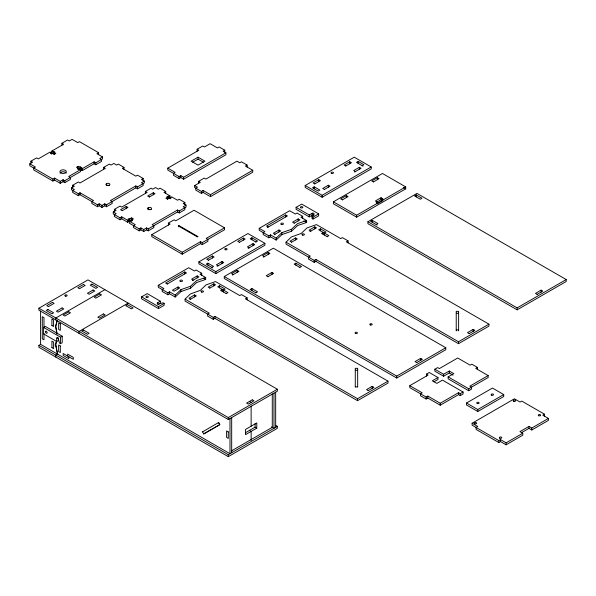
<?xml version="1.0" encoding="UTF-8"?>
<svg xmlns="http://www.w3.org/2000/svg" width="596" height="596" viewBox="0 0 596 596"><rect width="100%" height="100%" fill="white"/><g stroke="black" fill="none" stroke-linecap="round" stroke-linejoin="round"><path stroke-width="0.89" d="M56.426 341.568L55.681 344.898L57.536 354.151L55.681 344.287L56.508 340.852M296.093 207.348L301.732 204.093L318.651 213.867L318.651 215.819L313.012 219.075L311.976 218.471L311.976 216.519L313.757 214.292A1.199 0.693 0 0 0 313.757 213.316A1.199 0.693 0 0 0 312.066 213.316L309.25 214.947L296.093 207.348L296.093 209.308L309.25 216.899L312.066 215.268A1.199 0.693 0 0 1 313.757 215.268M185.088 299.155L209.308 313.146L207.617 314.122L207.617 316.074L213.256 319.329L214.947 318.353L357.533 400.676L387.989 383.094L387.989 381.142L357.533 398.717L214.947 316.401L213.256 317.377L185.088 301.114L185.088 299.155L190.303 293.999L200.316 290.364L206.067 284.895L215.536 281.58L239.763 295.564L241.455 294.58L247.094 297.836L247.094 299.795M286.043 242.185L310.263 256.168L308.572 257.144L308.572 259.096L314.211 262.352L315.902 261.376L458.488 343.698L488.943 326.116L488.943 324.164L458.488 341.746L315.902 259.424L314.211 260.4L286.043 244.136L286.043 242.185L291.258 237.022L301.263 233.394L307.014 227.925L316.491 224.603L340.711 238.586L342.402 237.61L348.042 240.866L348.042 242.818M175.217 295.087L180.968 289.619L190.444 286.296L196.732 280.522L205.672 277.505L205.672 279.457L196.732 282.474L190.444 288.248L180.968 291.571L175.217 297.039L169.562 293.776L167.871 294.752L162.231 291.496L162.231 289.544L163.922 288.568L158.268 285.305L158.268 287.257L167.871 292.8L169.562 291.824L175.217 295.087L175.217 297.039M276.171 238.117L281.923 232.641L291.399 229.326L297.687 223.545L306.62 220.535L306.62 222.487L297.687 225.497L291.399 231.278L281.923 234.6L276.171 240.069L270.517 236.806L268.826 237.782L263.186 234.526L263.186 232.574L264.877 231.598L259.223 228.328L259.223 230.287L268.826 235.83L270.517 234.854L276.171 238.117L276.171 240.069M30.925 163.125L30.925 161.173L36.565 157.918L38.256 158.894L50.101 152.054L51.226 152.71L51.226 154.014M61.947 145.223L61.947 143.263L67.586 140.008L69.278 140.984L72.094 139.36L77.733 142.615L79.424 141.639L98.601 152.71L98.601 154.662M81.116 168.012L82.248 168.661L94.086 161.821L95.785 162.805L102.549 158.894L102.549 156.942L99.726 158.566L101.424 159.542L101.424 161.501L95.785 164.757L94.086 163.781L82.248 170.612L81.116 169.964L81.116 168.012L81.853 167.588L78.188 166.321L76.497 167.297L80.557 169.636L80.557 171.596L64.763 180.707L63.072 179.731L60.256 181.363L54.616 178.107L52.925 179.083L29.8 165.733L29.8 163.781L32.616 162.149L30.925 161.173M54.162 154.401L54.162 152.449L55.853 153.425L54.162 154.401L51.792 153.03L51.792 151.079L63.638 144.239L61.947 143.263M51.226 152.71L50.496 153.135L51.74 153.85L52.47 153.425M51.792 151.079L54.899 152.025L54.162 152.449M98.601 152.71L96.91 153.686L102.549 156.942M29.8 163.781L35.44 167.036L33.748 168.012L33.748 169.964L52.925 181.035L54.616 180.059L60.256 183.315L63.072 181.683L64.763 182.659L70.403 179.403L70.403 177.452L68.711 176.476L80.557 169.636M78.188 168.273L77.45 168.698L78.694 169.413L79.424 168.988M81.116 169.964L81.853 169.54M72.66 187.219L72.66 185.267L78.299 182.011L79.991 182.987L105.365 168.333L103.674 167.357L103.674 169.316M103.674 167.357L109.314 164.101L111.005 165.077L113.829 163.453L116.645 165.077L118.336 164.101L123.975 167.357L123.975 169.316M143.152 180.379L143.152 178.428L141.461 179.403L144.277 181.035L144.277 182.987L137.512 186.898L135.821 185.915L110.446 200.569L112.137 201.545L112.137 203.497L106.498 206.752L104.807 205.776L101.983 207.408L99.167 205.776L97.476 206.752L91.836 203.497L91.836 201.545L93.527 200.569L79.991 192.754L78.299 193.73L71.535 189.826L71.535 187.874L74.351 186.243L72.66 185.267M123.975 167.357L122.284 168.333L135.821 176.148L137.512 175.172L143.152 178.428M71.535 187.874L74.351 189.498L72.66 190.474L72.66 192.434L78.299 195.689L79.991 194.706L97.476 204.8L99.167 203.825L101.983 205.456L104.807 203.825L106.498 204.8L135.821 187.874L137.512 188.85L143.152 185.594L143.152 183.643L141.461 182.659L144.277 181.035M197.134 151.19L197.134 149.238L202.774 145.983L204.465 146.959L210.105 143.703L217.436 147.935L219.134 146.959L224.766 150.214L224.766 152.166M167.811 168.124L175.142 172.356L173.451 173.332L173.451 175.284L179.091 178.539L180.782 177.563L183.605 179.195L225.899 154.774L225.899 152.822L183.605 177.243L180.782 175.611L179.091 176.587L167.811 170.076L167.811 168.124L198.826 150.214L197.134 149.238M198.036 157.18L191.16 161.158L198.036 165.129L204.92 161.158L198.036 157.18L198.036 159.139L192.687 162.224M114.395 211.312L114.395 209.36L120.034 206.104L121.726 207.08L147.1 192.434L145.409 191.45L145.409 193.409M145.409 191.45L151.049 188.194L152.74 189.17L155.556 187.546L158.38 189.17L160.071 188.194L165.71 191.45L165.71 193.409M113.262 211.967L116.086 213.591L114.395 214.567L114.395 216.527L120.034 219.782L121.726 218.799L127.641 222.219L128.773 221.57L128.773 219.619L127.641 220.267L121.726 216.847L120.034 217.823L113.262 213.919L113.262 211.967L116.086 210.336L114.395 209.36M122.202 210.708L127.924 207.408L126.233 206.432L120.593 209.688L122.284 210.664M224.766 150.214L223.075 151.19L225.899 152.822M149.276 197.038L154.997 193.73L153.306 192.754L147.666 196.01L149.358 196.985M165.71 191.45L164.019 192.434L169.942 195.846L169.942 197.805L167.573 199.168L165.882 198.192L167.573 197.216L167.573 199.168M129.339 221.243L135.255 224.662L133.564 225.638L133.564 227.59L139.203 230.853L140.894 229.87L143.718 231.501L146.534 229.87L148.225 230.853L153.865 227.59L153.865 225.638L152.174 224.662L177.556 210.008L179.247 210.991L186.012 207.08L186.012 205.128L183.196 206.752L184.887 207.736L184.887 209.688L179.247 212.943L177.556 211.967L148.225 228.894L146.534 227.918L143.718 229.549L140.894 227.918L139.203 228.894L129.339 223.195L129.339 221.243L133.4 218.903L131.701 217.92L128.036 219.194L128.773 219.619M169.942 195.846L166.835 196.792L167.573 197.216M170.501 198.781L170.501 197.477L171.633 196.829L177.556 200.241L179.247 199.265L184.887 202.521L184.887 204.48M198.602 183.292L198.602 181.34L204.242 178.085L205.933 179.061L236.955 161.158L239.771 162.782L241.462 161.807L247.102 165.062L247.102 167.014M194.654 185.572L197.477 187.204L195.786 188.18L195.786 190.131L201.426 193.387L203.117 192.411L210.448 196.643L252.741 172.229L252.741 170.27L210.448 194.691L203.117 190.459L201.426 191.435L194.654 187.531L194.654 185.572L200.293 182.316L198.602 181.34M247.102 165.062L245.41 166.038L252.741 170.27M184.887 202.521L183.196 203.497L186.012 205.128M168.407 225.065L168.407 223.105L174.047 219.85L175.738 220.825L194.065 210.246L224.521 227.828L224.521 229.78L202.238 242.639L200.547 241.663L182.22 252.25L151.771 234.668L151.771 236.619L182.22 254.201L200.547 243.622L202.238 244.598L207.877 241.343L207.877 239.383L206.186 238.407L224.521 227.828M151.771 234.668L170.098 224.081L168.407 223.105M178.897 225.579L178.331 225.906L197.447 236.947L198.014 236.619L178.897 225.579L178.897 226.882M38.904 308.221L87.962 279.897L277.356 389.24L277.356 391.2L228.298 419.524L38.904 310.181L38.904 308.221L228.298 417.572L277.356 389.24M104.911 289.678L55.845 318.011L55.845 319.963M56.747 341.515L43.597 333.924L43.597 327.413L45.289 326.429L62.208 336.204L62.208 342.715L60.516 343.691L59.473 343.087L58.438 339.236A1.199 0.693 60 0 0 57.588 337.768A1.199 0.693 60 0 0 56.747 338.26L56.747 341.515L58.438 340.54L58.438 338.096M305.182 185.512L354.248 157.188L371.196 166.977L371.196 168.929L322.131 197.254L305.182 187.472L305.182 185.512L322.131 195.302L371.196 166.977M314.688 183.933L320.41 180.633L318.718 179.657L313.079 182.912L314.77 183.888M345.71 166.023L351.431 162.723L349.733 161.747L344.101 165.003L345.792 165.979M275.747 425.432L277.356 426.363L277.356 428.315L228.298 456.64L38.904 347.297L38.904 345.345L40.513 344.413M314.219 186.824L312.527 187.8L318.249 191.107L319.858 190.079L314.219 186.824L314.219 188.783M362.159 165.666L363.851 164.69L358.211 161.427L356.52 162.41L363.046 166.172M56.747 338.26L57.872 337.604M43.597 327.413L60.516 337.18L62.208 336.204M324.313 189.491L330.035 186.19L328.344 185.214L322.704 188.47L324.395 189.446M354.523 172.05L361.049 168.281L359.358 167.305L353.719 170.56L355.41 171.536M158.268 285.305L188.723 267.723L194.378 270.986L196.069 270.01L201.709 273.266L201.709 275.218M198.878 261.86L247.936 233.535L264.885 243.317L264.885 245.276L215.819 273.601L198.878 263.812L198.878 261.86L215.819 271.649L264.885 243.317M128.14 303.096L79.074 331.421L79.074 333.373M259.223 228.328L289.678 210.746L295.333 214.016L297.024 213.033L302.664 216.288L302.664 218.248M160.376 301.211L157.553 302.842A1.199 0.693 0 0 0 157.553 303.818A1.199 0.693 0 0 0 159.244 303.818L163.103 302.79L164.138 303.386L164.138 305.338L158.499 308.594L141.58 298.827L141.58 296.875L147.219 293.619L160.376 301.211L160.376 303.163L158.26 304.385M167.2 284.054L186.466 272.931L184.775 271.955L165.599 283.025L167.297 284.001M208.384 260.281L214.098 256.98L212.407 256.004L206.767 259.26L208.458 260.236M239.398 242.371L245.12 239.07L243.429 238.095L237.789 241.35L239.48 242.326M267.351 227.545L287.421 215.961L285.73 214.985L266.554 226.048L268.245 227.031M211.856 267.403L213.554 266.427L207.915 263.171L206.216 264.147L212.742 267.917M255.848 242.006L257.539 241.03L251.899 237.774L250.208 238.75L255.93 242.058M57.879 353.957L55.845 355.127L55.845 357.079M178.062 286.967L172.423 290.222L174.099 291.183L179.739 287.928L178.062 286.967L178.062 288.918M192.404 280.642L198.93 276.872L197.239 275.896L191.599 279.151L193.29 280.127M201.709 273.266L200.018 274.242L205.672 277.505M217.197 266.3L223.724 262.531L222.032 261.555L216.393 264.81L218.084 265.794M248.212 248.398L254.738 244.628L253.047 243.652L247.407 246.908L249.098 247.884M274.182 234.735L280.686 230.957L279.017 229.989L273.378 233.245L275.054 234.213M294.163 223.202L299.885 219.902L298.194 218.918L292.554 222.174L294.245 223.157M302.664 216.288L300.973 217.272L306.62 220.535M333.41 201.813L382.476 173.488L405.705 186.898L405.705 188.85L356.639 217.175L333.41 203.765L333.41 201.813L356.639 215.223L405.705 186.898M342.327 199.891L348.042 196.583L346.35 195.607L340.711 198.863L342.402 199.839M373.342 181.981L379.063 178.681L377.372 177.705L371.733 180.96L373.424 181.936M311.976 216.519L313.012 217.123L318.651 213.867M141.58 296.875L158.499 306.642L164.138 303.386M224.282 276.529L273.34 248.204L445.793 347.766L445.793 349.718L396.727 378.043L224.282 278.481L224.282 276.529L396.727 376.091L445.793 347.766M189.811 299.654L196.337 295.884L194.646 294.908L189.006 298.164L190.698 299.14M209.792 288.121L215.514 284.814L213.822 283.838L208.183 287.093L209.874 288.069M232.388 275.069L238.914 271.307L237.223 270.331L231.583 273.586L233.274 274.562M263.402 257.167L269.928 253.397L268.237 252.421L262.598 255.677L264.289 256.652M291.571 242.214L297.292 238.914L295.601 237.938L289.961 241.194L291.653 242.17M309.935 231.613L316.461 227.843L314.77 226.867L309.13 230.123L310.821 231.099M223.403 291.98L223.403 290.029L225.094 289.045L219.455 285.789L217.763 286.773L227.918 292.629L226.227 293.605M324.358 235.003L324.358 233.051L326.049 232.075L320.41 228.819L318.718 229.795L328.873 235.658L327.182 236.634M381.038 197.723L375.398 200.979L377.089 201.955L377.089 203.914L382.729 200.658L382.729 198.699L381.038 197.723L381.038 199.682L382.729 200.658M376.203 202.469L382.729 198.699M267.88 276.723L273.594 273.422L271.903 272.447L266.263 275.702L267.954 276.678M255.833 292.792L257.524 291.816L251.885 288.561L250.193 289.537L255.915 292.837M299.818 267.395L301.509 266.419L295.869 263.164L294.178 264.14L299.9 267.44M367.918 221.734L416.984 193.409L566.2 279.561L566.2 281.513L517.134 309.838L367.918 223.686L367.918 221.734L517.134 307.886L566.2 279.561M376.24 224.588L377.931 223.612L372.291 220.356L370.6 221.332L377.126 225.102M416.284 194.959L414.592 195.935L420.307 199.235L421.923 198.215L416.284 194.959L416.284 196.911M247.094 297.836L245.403 298.82L387.989 381.142M348.042 240.866L346.35 241.842L488.943 324.164M202.528 431.877L218.598 422.519L219.797 424.59L203.728 433.866M245.418 432.756L255.081 427.176L256.772 428.152L256.772 422.944L245.492 429.455L245.492 434.663L256.772 428.152M231.583 450.837L272.283 427.339L272.283 393.963M38.904 345.345L228.298 454.688L277.356 426.363M368.172 390.626L373.886 387.325L372.195 386.35L366.555 389.605L368.246 390.581M416.664 362.629L422.385 359.321L420.694 358.345L415.054 361.601L416.746 362.577M469.119 333.656L474.841 330.348L473.149 329.372L467.51 332.628L469.201 333.604M537.078 294.417L542.8 291.116L541.101 290.14L535.469 293.396L537.16 294.372M426.416 376.069L426.416 374.109L429.232 372.485L437.978 377.529L437.978 379.481L433.948 381.812M453.012 375.145L449.257 372.969L443.618 376.225L434.871 371.181L434.871 369.229L437.695 367.598L439.386 368.574L457.713 357.995L470.125 365.154L471.816 364.178L477.456 367.434L477.456 369.393M409.78 385.672L422.184 392.831L420.493 393.807L420.493 395.766L426.133 399.022L427.824 398.046L440.235 405.205L458.562 394.627L460.254 395.602L463.07 393.971L463.07 392.019L460.254 393.651L458.562 392.667L440.235 403.254L427.824 396.087L426.133 397.063L409.78 387.623L409.78 385.672L428.107 375.085L426.416 374.109M437.978 377.529L432.338 380.784L436.846 383.392L442.485 380.136L463.07 392.019M434.871 369.229L443.618 374.273L449.257 371.017L453.765 373.625L448.125 376.881L448.125 378.832L468.709 390.715L471.533 389.091L471.533 387.132L469.842 386.156L488.169 375.577L488.169 377.529L468.709 388.763L448.125 376.881M477.456 367.434L475.757 368.417L488.169 375.577M466.504 403.03L492.445 388.048L503.724 394.559L503.724 396.519L477.783 411.493L466.504 404.982L466.504 403.03L477.783 409.541L503.724 394.559M472.121 423.22L477.761 426.475L476.07 427.451L476.07 429.403L498.792 442.523L500.484 441.547L506.123 444.802L522.759 435.199L522.759 433.247L506.123 442.85L500.484 439.595L498.792 440.571L472.121 425.172L472.121 423.22L514.415 398.798L520.055 402.054L521.746 401.078L544.476 414.198L544.476 416.15M544.476 414.198L542.785 415.174L548.424 418.429L548.424 420.381L531.788 429.992L528.965 428.36L521.448 432.703M548.424 418.429L531.788 428.032L528.965 426.408L519.943 431.616L522.759 433.247M456.231 313.302L458.622 313.302M456.231 329.901L458.622 329.901M355.276 370.272L357.667 370.272M355.276 386.878L357.667 386.878M403.298 187.464L405.705 188.85M198.036 159.139L203.392 162.224M303.796 220.855L306.62 222.487M327.368 236.739L321.542 233.379L323.233 232.403L323.233 234.355M170.501 197.477L171.238 197.902L169.994 198.617L169.264 198.192M131.701 219.879L132.439 220.304L131.195 221.019L130.464 220.595M203.549 278.235L205.672 279.457M226.413 293.716L220.587 290.349L222.278 289.373L222.278 291.325M249.441 401.451L251.132 402.427M271.56 426.922L273.974 428.315L273.974 393.151M249.441 430.431L251.132 431.407L251.132 440.586M51.912 325.498L53.603 326.481L53.603 319.963L51.912 318.987L51.927 325.513M51.912 347.639L53.618 348.63L53.603 342.104L51.912 341.128L51.927 347.654M218.598 422.594L219.797 424.665L203.728 433.948L202.528 431.795M57.03 333.879L55.681 326.705L57.127 320.7L55.681 326.087L57.074 333.946M541.101 290.14L541.101 292.092M531.788 428.032L531.788 429.992M528.965 426.408L528.965 428.36M517.134 307.886L517.134 309.838M506.123 442.85L506.123 444.802M500.484 439.595L500.484 441.547M498.792 440.571L498.792 442.523M477.783 409.541L477.783 411.493M473.149 329.372L473.149 331.331M468.709 388.763L468.709 390.715M460.254 393.651L460.254 395.602M458.622 330.929L458.622 311.343L456.231 311.343L456.231 330.929M458.562 392.667L458.562 394.627M458.488 341.746L458.488 343.698M449.257 371.017L449.257 372.969M443.618 374.273L443.618 376.225M440.235 403.254L440.235 405.205M427.824 396.087L427.824 398.046M426.133 397.063L426.133 399.022M420.694 358.345L420.694 360.304M396.727 376.091L396.727 378.043M377.372 177.705L377.372 179.657M372.291 220.356L372.291 222.308M372.195 386.35L372.195 388.301M359.358 167.305L359.358 169.257M358.211 161.427L358.211 163.386M357.667 386.975L357.667 368.321L355.276 368.321L355.276 386.975M357.533 398.717L357.533 400.676M356.639 215.223L356.639 217.175M349.733 161.747L349.733 163.699M346.35 195.607L346.35 197.559M328.344 185.214L328.344 187.166M322.131 195.302L322.131 197.254M320.41 228.819L320.41 230.771M318.718 179.657L318.718 181.609M315.902 259.424L315.902 261.376M314.77 226.867L314.77 228.819M314.211 260.4L314.211 262.352M313.757 214.292L313.757 215.596M313.012 217.123L313.012 219.075M312.066 213.316L312.066 215.268M309.25 214.947L309.25 216.899M298.194 218.918L298.194 220.878M295.869 263.164L295.869 265.116M295.601 237.938L295.601 239.89M291.399 229.326L291.399 231.278M285.73 214.985L285.73 216.937M281.923 232.641L281.923 234.6M279.017 229.989L279.017 231.948M275.665 392.175L275.665 427.339M271.903 272.447L271.903 274.398M270.517 234.854L270.517 236.806M268.826 235.83L268.826 237.782M268.237 252.421L268.237 254.373M255.081 423.704L255.081 427.176M253.047 243.652L253.047 245.604M251.899 237.774L251.899 239.734M251.885 288.561L251.885 290.513M251.132 406.085L251.132 426.2M243.429 238.095L243.429 240.046M237.223 270.331L237.223 272.283M231.68 417.572L231.68 452.737M229.989 418.548L229.989 453.712L40.595 344.361L40.595 311.052M228.298 417.572L228.298 419.524M228.298 454.688L228.298 456.64M222.032 261.555L222.032 263.514M219.455 285.789L219.455 287.749M215.819 271.649L215.819 273.601M214.947 316.401L214.947 318.353M213.822 283.838L213.822 285.789M213.256 317.377L213.256 319.329M212.407 256.004L212.407 257.956M210.448 194.691L210.448 196.643M207.915 263.171L207.915 265.123M203.117 190.459L203.117 192.411M202.238 242.639L202.238 244.598M201.426 191.435L201.426 193.387M200.547 241.663L200.547 243.622M197.239 275.896L197.239 277.848M194.646 294.908L194.646 296.86M190.444 286.296L190.444 288.248M184.775 271.955L184.775 273.907M183.605 177.243L183.605 179.195M182.22 252.25L182.22 254.201M180.968 289.619L180.968 291.571M180.782 175.611L180.782 177.563M179.247 210.991L179.247 212.943M179.091 176.587L179.091 178.539M177.556 210.008L177.556 211.967M169.562 291.824L169.562 293.776M168.81 196.501L168.81 198.453L168.079 198.028L168.079 196.077M167.871 292.8L167.871 294.752M158.499 306.642L158.499 308.594M157.553 302.842L157.553 304.139M153.306 192.754L153.306 194.706M148.225 207.736L148.225 209.688A1.997 1.155 0 0 1 151.049 209.688M148.225 228.894L148.225 230.853M146.534 227.918L146.534 229.87M143.718 229.549L143.718 231.501M140.894 227.918L140.894 229.87M139.203 228.894L139.203 230.853M137.512 186.898L137.512 188.85M135.821 185.915L135.821 187.874M131.701 217.92L131.701 221.183M130.01 218.903L130.01 220.855L129.28 220.431L129.28 218.479M127.641 220.267L127.641 222.219M126.233 206.432L126.233 208.384M121.726 216.847L121.726 218.799M120.034 217.823L120.034 219.782M106.498 183.643L106.498 185.594A1.997 1.155 0 0 1 109.314 185.594M106.498 204.8L106.498 206.752M104.807 203.825L104.807 205.776M101.983 205.456L101.983 207.408M99.167 203.825L99.167 205.776M97.476 204.8L97.476 206.752M95.785 162.805L95.785 164.757M94.086 161.821L94.086 163.781M82.248 168.661L82.248 170.612M80.609 166.873L80.609 168.824L79.879 169.249L79.879 167.297M79.991 192.754L79.991 194.706M78.188 166.321L78.188 169.577M78.299 193.73L78.299 195.689M68.793 356.736L68.793 358.688L63.154 355.432L63.154 353.48L73.301 359.343L73.301 357.391L67.661 354.136L67.661 356.088M64.763 180.707L64.763 182.659M63.072 179.731L63.072 181.683M60.516 337.18L60.516 343.691M60.256 181.363L60.256 183.315M55.309 343.929L55.309 345.792M54.616 178.107L54.616 180.059M53.655 151.309L53.655 153.261L52.925 153.686L52.925 151.734M52.925 179.083L52.925 181.035M43.977 327.815L43.977 317.668L42.286 316.692L42.286 338.833L43.977 339.809L43.977 333.35M60.025 173.116A3.189 1.84 0 0 1 63.102 171.752A3.189 1.84 0 0 1 66.186 173.116M52.433 302.366L46.793 305.621L48.492 306.597L54.124 303.342L52.433 302.366M83.455 284.456L77.815 287.712L79.506 288.688L85.146 285.432L83.455 284.456M47.941 309.533L46.25 310.509L51.889 313.764L53.58 312.788L47.941 309.533M91.926 284.136L90.234 285.119L95.874 288.375L97.565 287.391L91.926 284.136M62.058 307.916L56.419 311.172L58.11 312.155L63.75 308.899L62.058 307.916M93.073 290.014L87.433 293.269L89.132 294.245L94.771 290.99L93.073 290.014M68.793 311.805L63.154 315.06L64.845 316.036L70.484 312.781L68.793 311.805M99.808 293.895L94.168 297.151L95.859 298.134L101.499 294.878L99.808 293.895M103.473 313.921L97.833 317.176L99.525 318.152L105.164 314.897L103.473 313.921M83.455 330.035L81.764 331.018L87.403 334.274L89.095 333.298L83.455 330.035M127.44 304.645L125.749 305.621L131.388 308.877L133.079 307.901L127.44 304.645M252.264 399.827L246.625 403.082L248.316 404.058L253.956 400.803L252.264 399.827M60.33 323.851L58.639 322.876L58.639 329.387L60.33 330.363L60.33 323.851M228.298 431.899L226.607 430.923L226.607 437.434L228.298 438.41L228.298 431.899M60.33 345.993L58.639 345.017L58.639 351.528L60.33 352.504L60.33 345.993M491.737 395.223A1.199 0.693 0 0 0 493.533 394.627A1.199 0.693 0 0 0 491.737 394.03A1.199 0.693 0 0 0 491.737 395.223M477.329 403.544A1.199 0.693 0 0 0 479.124 402.948A1.199 0.693 0 0 0 477.329 402.352A1.199 0.693 0 0 0 477.329 403.544M538.873 415.792A1.199 0.693 0 0 0 540.669 415.196A1.199 0.693 0 0 0 538.873 414.6A1.199 0.693 0 0 0 538.873 415.792M499.716 438.149A1.199 0.693 0 0 0 501.713 437.844A1.199 0.693 0 0 0 500.253 436.995A1.199 0.693 0 0 0 499.716 438.149M474.923 423.808A1.199 0.693 0 0 0 476.718 423.205A1.199 0.693 0 0 0 474.923 422.609A1.199 0.693 0 0 0 474.923 423.808M513.834 401.339A1.199 0.693 0 0 0 515.629 400.743A1.199 0.693 0 0 0 513.834 400.139A1.199 0.693 0 0 0 513.834 401.339M331.659 173.414A1.199 0.693 0 0 0 333.447 172.818A1.199 0.693 0 0 0 331.659 172.222A1.199 0.693 0 0 0 331.659 173.414M300.786 207.78A1.199 0.693 0 0 0 302.79 207.475A1.199 0.693 0 0 0 301.323 206.626A1.199 0.693 0 0 0 300.786 207.78M146.519 297.411A1.199 0.693 0 0 0 148.315 296.815A1.199 0.693 0 0 0 146.519 296.219A1.199 0.693 0 0 0 146.519 297.411M148.642 209.546A1.997 1.155 0 0 0 151.63 208.548A1.997 1.155 0 0 0 148.642 207.55A1.997 1.155 0 0 0 148.642 209.546M106.907 185.453A1.997 1.155 0 0 0 109.902 184.455A1.997 1.155 0 0 0 106.907 183.456A1.997 1.155 0 0 0 106.907 185.453M60.852 172.937A3.189 1.84 0 0 0 66.186 172.117A3.189 1.84 0 0 0 62.282 169.86A3.189 1.84 0 0 0 60.852 172.937M281.252 224.431A1.319 0.76 0 0 0 283.42 224.007A1.319 0.76 0 0 0 281.707 223.135A1.319 0.76 0 0 0 281.252 224.431M302.612 235.115A1.199 0.693 0 0 0 304.407 234.519A1.199 0.693 0 0 0 302.612 233.915A1.199 0.693 0 0 0 302.612 235.115M180.297 281.401A1.319 0.76 0 0 0 182.465 280.984A1.319 0.76 0 0 0 180.752 280.113A1.319 0.76 0 0 0 180.297 281.401M201.657 292.092A1.199 0.693 0 0 0 203.452 291.489A1.199 0.693 0 0 0 201.657 290.893A1.199 0.693 0 0 0 201.657 292.092M355.648 333.499A1.199 0.693 0 0 0 357.436 332.903A1.199 0.693 0 0 0 355.648 332.307A1.199 0.693 0 0 0 355.648 333.499M370.392 324.976A1.199 0.693 0 0 0 372.187 324.373A1.199 0.693 0 0 0 370.392 323.777A1.199 0.693 0 0 0 370.392 324.976M225.348 249.761A1.199 0.693 0 0 0 227.143 249.165A1.199 0.693 0 0 0 225.348 248.569A1.199 0.693 0 0 0 225.348 249.761M65.374 296.123A1.199 0.693 0 0 0 67.169 295.527A1.199 0.693 0 0 0 65.374 294.931A1.199 0.693 0 0 0 65.374 296.123M45.467 331.748A1.199 0.693 60 0 0 46.734 333.328A1.199 0.693 60 0 0 46.734 331.629A1.199 0.693 60 0 0 45.467 331.748"/></g></svg>
